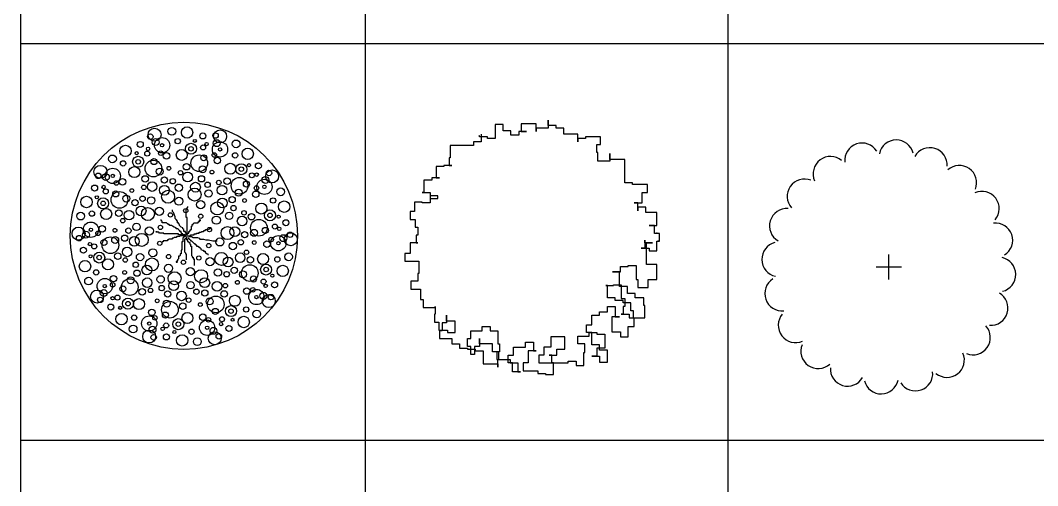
# Model space of a CAD drawing. Header units: millimetres. Extents: x -4017 to 59953, y -688 to 66564.
# Drawn here: x -2459 to 3594, y 13827 to 16596 of the extents above; entities that cross this region are included whole.
import ezdxf

# ---------------------------------------------------------------- set-up
doc = ezdxf.new("R2010")
doc.units = ezdxf.units.MM
doc.layers.add('www.cad-blocks.net', color=7, linetype='Continuous')

# ---------------------------------------------------------------- blocks, each defined once
blk = doc.blocks.new('A$C516926BB')
for p, q in [((0, 38.5194), (0, 0)), ((2.0521, 38.5194), (2.0521, 0)), ((4.2099, 38.5194), (4.2099, 0)), ((0, 7.0831), (60.3118, 7.0831)), ((0, 4.7221), (62.4121, 4.7221))]:
    blk.add_line(p, q)
blk = doc.blocks.new('A$C1C8C5C63')
at = {"linetype": 'Continuous'}
for p, q in [((0.6999, 0.8455), (0.6999, 0.8503)), ((0.6031, 0.8246), (0.608, 0.8246)), ((0.608, 0.8246), (0.6031, 0.8246)), ((0.608, 0.8246), (0.608, 0.8302)), ((0.608, 0.8197), (0.608, 0.8246)), ((0.6136, 0.8148), (0.608, 0.8197)), ((0.6184, 0.8044), (0.6136, 0.8148)), ((0.6233, 0.7891), (0.6184, 0.8044)), ((0.6233, 0.7787), (0.6233, 0.7891)), ((0.6901, 0.835), (0.695, 0.8399)), ((0.6901, 0.7842), (0.6901, 0.835)), ((0.695, 0.8399), (0.6999, 0.8455)), ((0.5419, 0.7689), (0.537, 0.7689)), ((0.5419, 0.7633), (0.5419, 0.7689)), ((0.5468, 0.7633), (0.5419, 0.7633)), ((0.5468, 0.7536), (0.5468, 0.7633)), ((0.5725, 0.7536), (0.5468, 0.7536)), ((0.5774, 0.748), (0.5725, 0.7536)), ((0.5829, 0.748), (0.5774, 0.748)), ((0.5829, 0.7432), (0.5829, 0.748)), ((0.5878, 0.7432), (0.5829, 0.7432)), ((0.5927, 0.7376), (0.5878, 0.7432)), ((0.6031, 0.7376), (0.5927, 0.7376)), ((0.608, 0.7327), (0.6031, 0.7376)), ((0.6184, 0.7279), (0.608, 0.7327)), ((0.6289, 0.7223), (0.6184, 0.7279)), ((0.6289, 0.7738), (0.6233, 0.7787)), ((0.6386, 0.7633), (0.6289, 0.7738)), ((0.6386, 0.7536), (0.6386, 0.7633)), ((0.6442, 0.7536), (0.6386, 0.7536)), ((0.6442, 0.748), (0.6442, 0.7536)), ((0.6491, 0.7432), (0.6442, 0.748)), ((0.6491, 0.7376), (0.6491, 0.7432)), ((0.6539, 0.7327), (0.6491, 0.7376)), ((0.6595, 0.7279), (0.6539, 0.7327)), ((0.6692, 0.7223), (0.6595, 0.7279)), ((0.695, 0.7842), (0.6901, 0.7842)), ((0.695, 0.6917), (0.695, 0.7842)), ((0.7207, 0.7327), (0.7256, 0.7327)), ((0.7207, 0.7125), (0.7207, 0.7327)), ((0.7256, 0.7432), (0.7305, 0.7432)), ((0.7256, 0.7327), (0.7256, 0.7432)), ((0.7305, 0.748), (0.7361, 0.7536)), ((0.7305, 0.7432), (0.7305, 0.748)), ((0.7361, 0.7536), (0.7611, 0.7536)), ((0.7611, 0.7585), (0.7667, 0.7585)), ((0.7611, 0.7536), (0.7611, 0.7585)), ((0.7667, 0.7689), (0.7667, 0.7633)), ((0.7715, 0.7689), (0.7667, 0.7689)), ((0.7667, 0.7633), (0.7715, 0.7633)), ((0.7667, 0.7585), (0.7667, 0.7633)), ((0.7715, 0.7633), (0.7715, 0.7689)), ((0.7715, 0.7689), (0.7715, 0.7633)), ((0.7764, 0.7689), (0.7715, 0.7689)), ((0.7715, 0.7689), (0.7764, 0.7689)), ((0.7715, 0.7633), (0.7715, 0.7689)), ((0.5113, 0.7021), (0.5161, 0.7021)), ((0.5113, 0.6972), (0.5113, 0.7021)), ((0.5266, 0.6972), (0.5113, 0.6972)), ((0.5314, 0.6917), (0.5266, 0.6972)), ((0.5572, 0.6917), (0.5314, 0.6917)), ((0.5572, 0.6868), (0.5572, 0.6917)), ((0.6442, 0.6868), (0.5572, 0.6868)), ((0.6184, 0.6666), (0.6136, 0.661)), ((0.6289, 0.6666), (0.6184, 0.6666)), ((0.6289, 0.7174), (0.6289, 0.7223)), ((0.6386, 0.7174), (0.6289, 0.7174)), ((0.6337, 0.6715), (0.6289, 0.6666)), ((0.6491, 0.6715), (0.6337, 0.6715)), ((0.6442, 0.7125), (0.6386, 0.7174)), ((0.6491, 0.707), (0.6442, 0.7125)), ((0.6442, 0.6819), (0.6442, 0.6868)), ((0.6846, 0.6819), (0.6442, 0.6819)), ((0.6539, 0.7021), (0.6491, 0.707)), ((0.6539, 0.6763), (0.6491, 0.6715)), ((0.6595, 0.7021), (0.6539, 0.7021)), ((0.6748, 0.6763), (0.6539, 0.6763)), ((0.6595, 0.6917), (0.6595, 0.7021)), ((0.6644, 0.6917), (0.6595, 0.6917)), ((0.6644, 0.6868), (0.6644, 0.6917)), ((0.6692, 0.6868), (0.6644, 0.6868)), ((0.6692, 0.7174), (0.6692, 0.7223)), ((0.6748, 0.7125), (0.6692, 0.7174)), ((0.6692, 0.6819), (0.6692, 0.6868)), ((0.6748, 0.6819), (0.6692, 0.6819)), ((0.6692, 0.6819), (0.6748, 0.6763)), ((0.6846, 0.6763), (0.6692, 0.661)), ((0.6748, 0.7021), (0.6748, 0.7125)), ((0.6846, 0.7021), (0.6748, 0.7021)), ((0.6748, 0.6763), (0.6748, 0.6819)), ((0.6748, 0.6763), (0.6846, 0.6763)), ((0.6846, 0.6917), (0.6846, 0.7021)), ((0.6901, 0.6917), (0.6846, 0.6917)), ((0.6846, 0.6763), (0.6846, 0.6819)), ((0.6846, 0.6819), (0.6846, 0.6763)), ((0.6846, 0.6819), (0.695, 0.6819)), ((0.6846, 0.6763), (0.6846, 0.6819)), ((0.6901, 0.6763), (0.6846, 0.6763)), ((0.6901, 0.6868), (0.6901, 0.6917)), ((0.695, 0.6868), (0.6901, 0.6868)), ((0.6901, 0.6715), (0.6901, 0.6562)), ((0.6999, 0.6819), (0.695, 0.6868)), ((0.695, 0.6868), (0.6999, 0.6868)), ((0.695, 0.6819), (0.695, 0.6868)), ((0.695, 0.6763), (0.7054, 0.6763)), ((0.6999, 0.6917), (0.7054, 0.6917)), ((0.6999, 0.6868), (0.6999, 0.6917)), ((0.6999, 0.6666), (0.6999, 0.661)), ((0.7054, 0.7021), (0.7103, 0.7021)), ((0.7054, 0.6917), (0.7054, 0.7021)), ((0.7054, 0.6763), (0.7152, 0.6763)), ((0.7054, 0.6715), (0.7054, 0.6763)), ((0.7054, 0.6763), (0.7054, 0.6715)), ((0.7054, 0.6715), (0.7207, 0.6715)), ((0.7103, 0.707), (0.7152, 0.707)), ((0.7103, 0.7021), (0.7103, 0.707)), ((0.7152, 0.7125), (0.7207, 0.7125)), ((0.7152, 0.707), (0.7152, 0.7125)), ((0.7152, 0.6819), (0.7361, 0.6819)), ((0.7152, 0.6763), (0.7152, 0.6819)), ((0.7152, 0.6819), (0.7152, 0.6763)), ((0.7152, 0.6763), (0.7152, 0.6819)), ((0.7207, 0.6715), (0.7305, 0.6666)), ((0.7305, 0.6666), (0.7562, 0.6666)), ((0.7361, 0.6868), (0.7514, 0.6868)), ((0.7361, 0.6819), (0.7361, 0.6868)), ((0.7514, 0.6917), (0.7667, 0.6917)), ((0.7514, 0.6868), (0.7514, 0.6917)), ((0.7562, 0.6666), (0.7667, 0.661)), ((0.7667, 0.6972), (0.7764, 0.6972)), ((0.7667, 0.6917), (0.7667, 0.6972)), ((0.7764, 0.6972), (0.782, 0.7021)), ((0.782, 0.7021), (0.7917, 0.7021)), ((0.7917, 0.7021), (0.7973, 0.707)), ((0.7973, 0.707), (0.8022, 0.707)), ((0.8022, 0.707), (0.807, 0.7125)), ((0.807, 0.7125), (0.8175, 0.7125)), ((0.8175, 0.7125), (0.8279, 0.7174)), ((0.8279, 0.7174), (0.8328, 0.7174)), ((0.8377, 0.7223), (0.8328, 0.7223)), ((0.8328, 0.7223), (0.8377, 0.7223)), ((0.8328, 0.7174), (0.8328, 0.7223)), ((0.5523, 0.6409), (0.5468, 0.6409)), ((0.5523, 0.6457), (0.5523, 0.6409)), ((0.5774, 0.6457), (0.5523, 0.6457)), ((0.5774, 0.6513), (0.5774, 0.6457)), ((0.5829, 0.6513), (0.5774, 0.6513)), ((0.5878, 0.6562), (0.5829, 0.6513)), ((0.6031, 0.6562), (0.5878, 0.6562)), ((0.608, 0.661), (0.6031, 0.6562)), ((0.6136, 0.661), (0.608, 0.661)), ((0.6644, 0.6409), (0.6644, 0.59)), ((0.6692, 0.6409), (0.6644, 0.6409)), ((0.6692, 0.661), (0.6692, 0.6409)), ((0.6797, 0.6562), (0.6797, 0.5796)), ((0.6846, 0.6562), (0.6797, 0.6562)), ((0.6846, 0.661), (0.6846, 0.6562)), ((0.6901, 0.6562), (0.695, 0.6562)), ((0.695, 0.6562), (0.695, 0.6457)), ((0.695, 0.6457), (0.6999, 0.6457)), ((0.6999, 0.661), (0.7054, 0.661)), ((0.6999, 0.6457), (0.6999, 0.6409)), ((0.6999, 0.6409), (0.7054, 0.6409)), ((0.7054, 0.661), (0.7054, 0.6562)), ((0.7054, 0.6562), (0.7152, 0.6513)), ((0.7054, 0.6409), (0.7054, 0.636)), ((0.7054, 0.636), (0.7103, 0.636)), ((0.7103, 0.636), (0.7103, 0.6255)), ((0.7103, 0.6255), (0.7152, 0.6255)), ((0.7152, 0.6513), (0.7152, 0.6457)), ((0.7152, 0.6457), (0.7207, 0.6457)), ((0.7152, 0.6255), (0.7152, 0.6151)), ((0.7152, 0.6151), (0.7207, 0.6151)), ((0.7207, 0.6457), (0.7361, 0.6304)), ((0.7207, 0.6151), (0.7207, 0.5594)), ((0.7361, 0.6304), (0.7409, 0.6304)), ((0.7409, 0.6304), (0.7409, 0.6255)), ((0.7409, 0.6255), (0.7458, 0.6255)), ((0.7458, 0.6255), (0.7458, 0.6207)), ((0.7458, 0.6207), (0.7514, 0.6207)), ((0.7514, 0.6207), (0.7514, 0.6151)), ((0.7514, 0.6151), (0.7611, 0.6151)), ((0.7611, 0.6151), (0.7611, 0.6102)), ((0.7611, 0.6102), (0.7667, 0.6102)), ((0.7667, 0.661), (0.7715, 0.6562)), ((0.7667, 0.6102), (0.7667, 0.6054)), ((0.7667, 0.6054), (0.7715, 0.6054)), ((0.7715, 0.6562), (0.7917, 0.6562)), ((0.7715, 0.6054), (0.7764, 0.5998)), ((0.7917, 0.6562), (0.807, 0.6513)), ((0.807, 0.6513), (0.8224, 0.6513)), ((0.8224, 0.6513), (0.8481, 0.6457)), ((0.8481, 0.6457), (0.8739, 0.6457)), ((0.6442, 0.5539), (0.6442, 0.5385)), ((0.6491, 0.5539), (0.6442, 0.5539)), ((0.6539, 0.5594), (0.6491, 0.5539)), ((0.6539, 0.5692), (0.6539, 0.5594)), ((0.6595, 0.5692), (0.6539, 0.5692)), ((0.6595, 0.59), (0.6595, 0.5692)), ((0.6644, 0.59), (0.6595, 0.59)), ((0.6797, 0.5796), (0.6846, 0.5747)), ((0.6846, 0.5747), (0.6846, 0.5692)), ((0.6846, 0.5692), (0.6901, 0.5692)), ((0.6901, 0.5692), (0.6901, 0.5337)), ((0.7207, 0.5594), (0.7256, 0.5539)), ((0.7256, 0.5539), (0.7256, 0.549)), ((0.7256, 0.549), (0.7305, 0.549)), ((0.7305, 0.549), (0.7305, 0.5385)), ((0.7764, 0.5998), (0.7764, 0.5949)), ((0.7764, 0.5949), (0.7869, 0.59)), ((0.7869, 0.59), (0.7917, 0.59)), ((0.7917, 0.59), (0.7917, 0.5845)), ((0.7917, 0.5845), (0.8022, 0.5845)), ((0.8022, 0.5845), (0.8022, 0.5747)), ((0.8022, 0.5747), (0.807, 0.5747)), ((0.807, 0.5747), (0.8126, 0.5692)), ((0.8126, 0.5692), (0.8175, 0.5692)), ((0.8175, 0.5692), (0.8175, 0.5643)), ((0.8175, 0.5643), (0.8224, 0.5643)), ((0.6289, 0.5232), (0.6289, 0.5184)), ((0.6337, 0.5232), (0.6289, 0.5232)), ((0.6289, 0.5184), (0.6386, 0.5184)), ((0.6386, 0.5288), (0.6337, 0.5232)), ((0.6442, 0.5385), (0.6386, 0.5337)), ((0.6386, 0.5337), (0.6386, 0.5288)), ((0.7305, 0.5385), (0.7361, 0.5385)), ((0.7361, 0.5385), (0.7361, 0.4982))]:
    blk.add_line(p, q, dxfattribs=at)
for centre, radius in [((0.6757, 0.6757), 0.6757), ((0.4763, 1.2658), 0.0163), ((0.5009, 1.2775), 0.0386), ((0.6041, 1.2976), 0.023), ((0.6946, 1.2904), 0.0339), ((0.7884, 1.2699), 0.0179), ((0.8643, 1.2721), 0.0163), ((0.8911, 1.2671), 0.0386), ((0.3283, 1.1809), 0.0339), ((0.4162, 1.2194), 0.0179), ((0.5083, 1.2333), 0.0206), ((0.5459, 1.2147), 0.0455), ((0.5459, 1.2147), 0.00993), ((0.639, 1.2387), 0.0158), ((0.7176, 1.1938), 0.0328), ((0.7405, 1.2406), 0.00922), ((0.7898, 1.2013), 0.0149), ((0.8107, 1.2214), 0.0102), ((0.8906, 1.1899), 0.0455), ((0.8711, 1.227), 0.0206), ((0.9864, 1.2228), 0.023), ((0.2508, 1.1335), 0.023), ((0.3947, 1.1676), 0.00922), ((0.4577, 1.1648), 0.0149), ((0.4628, 1.1933), 0.0102), ((0.5382, 1.1677), 0.0134), ((0.572, 1.1519), 0.0192), ((0.663, 1.1572), 0.0328), ((0.7176, 1.1938), 0.0134), ((0.7672, 1.1079), 0.0496), ((0.7942, 1.1399), 0.0181), ((0.8567, 1.1563), 0.0134), ((0.8906, 1.1899), 0.00993), ((0.98, 1.1545), 0.0158), ((1.0554, 1.1637), 0.0339), ((0.1791, 1.0565), 0.0386), ((0.3137, 1.1064), 0.0158), ((0.4036, 1.1162), 0.0328), ((0.4036, 1.1162), 0.0134), ((0.4943, 1.0759), 0.0496), ((0.4973, 1.1177), 0.0181), ((0.6913, 1.0868), 0.0194), ((0.7871, 1.0716), 0.0206), ((0.8748, 1.1237), 0.0192), ((0.9515, 1.0745), 0.0328), ((1.0172, 1.072), 0.0328), ((1.0633, 1.0964), 0.00922), ((1.1192, 1.092), 0.0179), ((0.1661, 1.0326), 0.0163), ((0.2111, 1.0252), 0.0206), ((0.2525, 1.0322), 0.0455), ((0.2525, 1.0322), 0.00993), ((0.381, 1.0546), 0.0328), ((0.4453, 1.0142), 0.0194), ((0.5317, 1.0582), 0.0206), ((0.5866, 1.0774), 0.0111), ((0.6557, 1.0511), 0.0133), ((0.6983, 1.0255), 0.0285), ((0.7807, 1.0148), 0.0186), ((0.8428, 1.0548), 0.0111), ((1.0172, 1.072), 0.0134), ((1.0801, 1.0357), 0.0149), ((1.1088, 1.0396), 0.0102), ((1.1609, 1.0086), 0.0206), ((1.2006, 1.0294), 0.0386), ((1.1819, 1.0492), 0.0163), ((0.1447, 0.9598), 0.0179), ((0.1978, 0.966), 0.0102), ((0.2739, 0.9896), 0.0134), ((0.3105, 0.9968), 0.0192), ((0.4374, 0.9643), 0.0133), ((0.4869, 0.9687), 0.0285), ((0.56, 0.947), 0.0291), ((0.5599, 1.0085), 0.0186), ((0.6096, 1.0007), 0.0161), ((0.6455, 0.9622), 0.0218), ((0.7446, 0.965), 0.0291), ((0.8163, 0.9792), 0.0161), ((0.8832, 0.993), 0.0133), ((0.9026, 0.9473), 0.0285), ((0.933, 1.0009), 0.0194), ((1.0068, 0.9733), 0.0496), ((1.0475, 0.9834), 0.0181), ((1.1077, 0.96), 0.0134), ((1.1548, 0.9672), 0.0455), ((1.1548, 0.9672), 0.00993), ((0.0963, 0.8769), 0.0339), ((0.1578, 0.9052), 0.00922), ((0.2104, 0.9399), 0.0149), ((0.2923, 0.8896), 0.0496), ((0.2702, 0.9251), 0.0181), ((0.3329, 0.8972), 0.0206), ((0.3661, 0.9451), 0.0111), ((0.4298, 0.8965), 0.0161), ((0.4814, 0.8864), 0.0218), ((0.5817, 0.9083), 0.0386), ((0.7394, 0.9209), 0.0386), ((0.8227, 0.9271), 0.0218), ((0.9631, 0.8902), 0.0186), ((1.0016, 0.9324), 0.0206), ((1.1032, 0.9229), 0.0192), ((1.2517, 0.9375), 0.023), ((0.1952, 0.8689), 0.0328), ((0.1952, 0.8689), 0.0134), ((0.385, 0.8736), 0.0186), ((0.4212, 0.8239), 0.0291), ((0.6461, 0.8815), 0.0242), ((0.7758, 0.8614), 0.0242), ((0.8745, 0.8384), 0.0386), ((0.9046, 0.8711), 0.0291), ((0.9709, 0.8404), 0.0161), ((1.0368, 0.886), 0.0111), ((1.1364, 0.838), 0.0328), ((1.2064, 0.886), 0.0158), ((1.2728, 0.8491), 0.0339), ((0.0614, 0.793), 0.023), ((0.1283, 0.8081), 0.0158), ((0.2132, 0.8057), 0.0328), ((0.2889, 0.8109), 0.0194), ((0.3493, 0.7985), 0.0285), ((0.4615, 0.8054), 0.0386), ((0.5294, 0.8215), 0.0242), ((0.5954, 0.8), 0.0128), ((0.6869, 0.8253), 0.0128), ((0.7757, 0.7919), 0.0128), ((0.8689, 0.7689), 0.0242), ((0.9454, 0.7945), 0.0218), ((1.022, 0.7638), 0.0285), ((1.0331, 0.8122), 0.0133), ((1.0781, 0.7894), 0.0194), ((1.188, 0.7975), 0.0328), ((1.188, 0.7975), 0.0134), ((1.2396, 0.7901), 0.00922), ((0.0487, 0.6887), 0.0386), ((0.1223, 0.7121), 0.0455), ((0.1901, 0.7175), 0.0192), ((0.3119, 0.7659), 0.0133), ((0.3932, 0.7287), 0.0218), ((0.4702, 0.7044), 0.0242), ((0.5362, 0.7258), 0.0128), ((0.9352, 0.6923), 0.0386), ((0.9788, 0.701), 0.0291), ((1.1216, 0.7237), 0.0496), ((1.2175, 0.731), 0.0149), ((1.243, 0.7174), 0.0102), ((1.2823, 0.7536), 0.0179), ((0.0522, 0.6617), 0.0163), ((0.093, 0.6821), 0.0206), ((0.1223, 0.7121), 0.00993), ((0.1647, 0.6902), 0.0134), ((0.2384, 0.6201), 0.0496), ((0.2668, 0.6502), 0.0206), ((0.2655, 0.7084), 0.0111), ((0.3227, 0.6617), 0.0186), ((0.3456, 0.7065), 0.0161), ((0.3812, 0.6427), 0.0291), ((0.4248, 0.6515), 0.0386), ((0.828, 0.7127), 0.0128), ((1.0373, 0.6821), 0.0186), ((1.0933, 0.6936), 0.0206), ((1.1604, 0.7079), 0.0181), ((1.1954, 0.6536), 0.0134), ((1.2377, 0.6317), 0.0455), ((1.267, 0.6617), 0.0206), ((1.3113, 0.6551), 0.0386), ((1.3078, 0.6821), 0.0163), ((0.0777, 0.5902), 0.0179), ((0.117, 0.6264), 0.0102), ((0.1425, 0.6127), 0.0149), ((0.1996, 0.6359), 0.0181), ((0.338, 0.58), 0.0285), ((0.532, 0.631), 0.0128), ((0.8238, 0.6179), 0.0128), ((0.8898, 0.6394), 0.0242), ((0.9668, 0.615), 0.0218), ((1.0144, 0.6372), 0.0161), ((1.0945, 0.6354), 0.0111), ((1.1699, 0.6262), 0.0192), ((1.2377, 0.6317), 0.00993), ((0.1204, 0.5537), 0.00922), ((0.172, 0.5463), 0.0328), ((0.172, 0.5463), 0.0134), ((0.2819, 0.5544), 0.0194), ((0.3269, 0.5316), 0.0133), ((0.4146, 0.5493), 0.0218), ((0.4912, 0.5748), 0.0242), ((0.5843, 0.5518), 0.0128), ((0.7646, 0.5437), 0.0128), ((0.8307, 0.5223), 0.0242), ((0.8985, 0.5384), 0.0386), ((0.9388, 0.5199), 0.0291), ((1.0107, 0.5453), 0.0285), ((1.0482, 0.5779), 0.0133), ((1.0711, 0.5329), 0.0194), ((1.1469, 0.5381), 0.0328), ((1.2317, 0.5357), 0.0158), ((1.2986, 0.5507), 0.023), ((0.0872, 0.4947), 0.0339), ((0.2237, 0.5057), 0.0328), ((0.3891, 0.5033), 0.0161), ((0.4554, 0.4727), 0.0291), ((0.4856, 0.5054), 0.0386), ((0.5843, 0.4824), 0.0242), ((0.6731, 0.5185), 0.0128), ((0.7139, 0.4623), 0.0242), ((0.9751, 0.4701), 0.0186), ((1.0677, 0.4542), 0.0496), ((1.1648, 0.4749), 0.0328), ((1.1648, 0.4749), 0.0134), ((1.2637, 0.4668), 0.0339), ((0.1084, 0.4063), 0.023), ((0.1536, 0.4578), 0.0158), ((0.2568, 0.4209), 0.0192), ((0.3232, 0.4578), 0.0111), ((0.3585, 0.4114), 0.0206), ((0.397, 0.4536), 0.0186), ((0.4574, 0.3965), 0.0285), ((0.5373, 0.4167), 0.0218), ((0.6206, 0.4229), 0.0386), ((0.7783, 0.4355), 0.0386), ((0.8, 0.3967), 0.0291), ((0.8786, 0.4573), 0.0218), ((0.9302, 0.4473), 0.0161), ((1.0271, 0.4466), 0.0206), ((1.0899, 0.4187), 0.0181), ((1.2022, 0.4386), 0.00922), ((0.2052, 0.3766), 0.0455), ((0.2052, 0.3766), 0.00993), ((0.2523, 0.3838), 0.0134), ((0.3125, 0.3603), 0.0181), ((0.3532, 0.3704), 0.0496), ((0.4768, 0.3508), 0.0133), ((0.5437, 0.3645), 0.0161), ((0.6154, 0.3787), 0.0291), ((0.7146, 0.3816), 0.0218), ((0.8731, 0.3751), 0.0285), ((0.9226, 0.3794), 0.0133), ((0.9939, 0.3987), 0.0111), ((1.0495, 0.347), 0.0192), ((1.0862, 0.3541), 0.0134), ((1.1496, 0.4038), 0.0149), ((1.1622, 0.3778), 0.0102), ((1.2153, 0.384), 0.0179), ((0.1594, 0.3144), 0.0386), ((0.1781, 0.2946), 0.0163), ((0.1991, 0.3351), 0.0206), ((0.2513, 0.3042), 0.0102), ((0.28, 0.3081), 0.0149), ((0.3429, 0.2717), 0.0328), ((0.427, 0.3428), 0.0194), ((0.5793, 0.3289), 0.0186), ((0.6618, 0.3182), 0.0285), ((0.7043, 0.2927), 0.0133), ((0.7504, 0.3431), 0.0161), ((0.8001, 0.3352), 0.0186), ((0.8284, 0.2856), 0.0206), ((0.8657, 0.2679), 0.0496), ((0.9148, 0.3296), 0.0194), ((0.979, 0.2892), 0.0328), ((1.1076, 0.3116), 0.0455), ((1.1076, 0.3116), 0.00993), ((1.1489, 0.3186), 0.0206), ((1.1809, 0.2872), 0.0386), ((1.1939, 0.3111), 0.0163), ((0.2408, 0.2518), 0.0179), ((0.2968, 0.2474), 0.00922), ((0.3429, 0.2717), 0.0134), ((0.4085, 0.2692), 0.0328), ((0.5172, 0.2889), 0.0111), ((0.5928, 0.2359), 0.0496), ((0.573, 0.2722), 0.0206), ((0.6687, 0.257), 0.0194), ((0.7734, 0.2664), 0.0111), ((0.8627, 0.2261), 0.0181), ((0.9564, 0.2276), 0.0328), ((1.0463, 0.2374), 0.0158), ((0.3046, 0.1801), 0.0339), ((0.38, 0.1892), 0.0158), ((0.4695, 0.1539), 0.0455), ((0.4852, 0.2201), 0.0192), ((0.5033, 0.1874), 0.0134), ((0.5658, 0.2038), 0.0181), ((0.6425, 0.15), 0.0328), ((0.697, 0.1865), 0.0328), ((0.788, 0.1919), 0.0192), ((0.8218, 0.1761), 0.0134), ((0.9024, 0.179), 0.0149), ((0.9564, 0.2276), 0.0134), ((0.9653, 0.1762), 0.00922), ((1.0317, 0.1629), 0.0339), ((1.1092, 0.2103), 0.023), ((0.3736, 0.121), 0.023), ((0.4695, 0.1539), 0.00993), ((0.4889, 0.1168), 0.0206), ((0.5493, 0.1224), 0.0102), ((0.5702, 0.1424), 0.0149), ((0.6425, 0.15), 0.0134), ((0.8141, 0.1291), 0.0455), ((0.8141, 0.1291), 0.00993), ((0.8517, 0.1105), 0.0206), ((0.8972, 0.1505), 0.0102), ((0.9438, 0.1243), 0.0179), ((0.469, 0.0766), 0.0386), ((0.4957, 0.0717), 0.0163), ((0.5716, 0.0738), 0.0179), ((0.6195, 0.1032), 0.00922), ((0.6654, 0.0534), 0.0339), ((0.721, 0.1051), 0.0158), ((0.7559, 0.0461), 0.023), ((0.8591, 0.0663), 0.0386), ((0.8837, 0.078), 0.0163)]:
    blk.add_circle(centre, radius, dxfattribs=at)
blk = doc.blocks.new('A$C1AB2102D')
at = {"linetype": 'Continuous'}
for p, q in [((0.5846, 1.4858), (0.5381, 1.4858)), ((0.5381, 1.4858), (0.5381, 1.4032)), ((0.5846, 1.4498), (0.5846, 1.4858)), ((0.7812, 1.4911), (0.693, 1.4911)), ((0.693, 1.4911), (0.693, 1.4445)), ((0.7812, 1.4445), (0.7812, 1.4911)), ((0.7812, 1.4651), (0.7812, 1.4445)), ((0.8537, 1.4651), (0.7812, 1.4651)), ((0.8537, 1.5117), (0.8537, 1.4651)), ((0.8537, 1.481), (0.8537, 1.5117)), ((0.9002, 1.481), (0.8537, 1.481)), ((0.9002, 1.4651), (0.9002, 1.481)), ((0.9467, 1.4651), (0.9002, 1.4651)), ((0.9467, 1.4292), (0.9467, 1.4651)), ((0.4446, 1.4186), (0.4398, 1.4186)), ((0.4446, 1.4133), (0.4446, 1.4186)), ((0.4916, 1.4133), (0.4446, 1.4133)), ((0.4551, 1.4292), (0.4551, 1.3826)), ((0.4916, 1.4032), (0.4916, 1.4133)), ((0.5381, 1.4032), (0.4916, 1.4032)), ((0.6311, 1.4498), (0.5846, 1.4498)), ((0.6311, 1.4239), (0.6311, 1.4498)), ((0.6777, 1.4239), (0.6311, 1.4239)), ((0.7242, 1.4445), (0.6777, 1.4445)), ((0.6777, 1.4445), (0.6777, 1.4239)), ((0.693, 1.4445), (0.7242, 1.4445)), ((1.0292, 1.4292), (0.9467, 1.4292)), ((1.0292, 1.3826), (1.0292, 1.4292)), ((1.0757, 1.4032), (1.0292, 1.4032)), ((1.0292, 1.4032), (1.0292, 1.3826)), ((1.0757, 1.4133), (1.0757, 1.4032)), ((1.164, 1.4133), (1.0757, 1.4133)), ((1.164, 1.3668), (1.164, 1.4133)), ((0.269, 1.3615), (0.269, 1.289)), ((0.3156, 1.3615), (0.269, 1.3615)), ((0.3621, 1.3615), (0.3156, 1.3615)), ((0.4086, 1.3615), (0.3621, 1.3615)), ((0.4086, 1.3826), (0.4086, 1.3615)), ((0.4551, 1.3826), (0.4086, 1.3826)), ((1.1433, 1.3668), (1.164, 1.3668)), ((1.1433, 1.3202), (1.1433, 1.3668)), ((0.2638, 1.289), (0.2638, 1.2425)), ((0.269, 1.289), (0.2638, 1.289)), ((1.1481, 1.3202), (1.1433, 1.3202)), ((1.1481, 1.2684), (1.1481, 1.3202)), ((1.2205, 1.3149), (1.2205, 1.2684)), ((1.2205, 1.2789), (1.2205, 1.3149)), ((1.3088, 1.2789), (1.2205, 1.2789)), ((1.3088, 1.2324), (1.3088, 1.2789)), ((0.1861, 1.2377), (0.1861, 1.17)), ((0.2326, 1.2377), (0.1861, 1.2377)), ((0.2326, 1.2425), (0.2326, 1.2377)), ((0.2791, 1.2425), (0.2326, 1.2425)), ((0.2638, 1.2425), (0.2791, 1.2425)), ((1.2205, 1.2684), (1.1481, 1.2684)), ((1.3088, 1.1858), (1.3088, 1.2324)), ((0.1602, 1.1546), (0.1137, 1.1546)), ((0.1137, 1.1546), (0.1137, 1.0822)), ((0.1602, 1.17), (0.1602, 1.1546)), ((0.2067, 1.17), (0.1602, 1.17)), ((0.1861, 1.17), (0.2067, 1.17)), ((1.3088, 1.1393), (1.3088, 1.1858)), ((1.3553, 1.1393), (1.3088, 1.1393)), ((1.3553, 1.1287), (1.3553, 1.1393)), ((1.4431, 1.1287), (1.3553, 1.1287)), ((1.4431, 1.0822), (1.4431, 1.1287)), ((0.1036, 1.0822), (0.1501, 1.0822)), ((0.1137, 1.0822), (0.1036, 1.0822)), ((0.1501, 1.0822), (0.1501, 1.0457)), ((0.1501, 1.0615), (0.1501, 1.0198)), ((0.1966, 1.0615), (0.1501, 1.0615)), ((0.1501, 1.0457), (0.1966, 1.0457)), ((0.1966, 1.0457), (0.1966, 1.0615)), ((1.4124, 1.0198), (1.4124, 1.0822)), ((1.4124, 1.0822), (1.4431, 1.0822)), ((0.0566, 1.0251), (0.0566, 0.9684)), ((0.1036, 1.0251), (0.0566, 1.0251)), ((0.1036, 1.0198), (0.1036, 1.0251)), ((0.1501, 1.0198), (0.1036, 1.0198)), ((1.3654, 1.0198), (1.4124, 1.0198)), ((1.3865, 1.0198), (1.3654, 1.0198)), ((1.3865, 0.9732), (1.3865, 1.0198)), ((1.433, 0.9944), (1.3865, 0.9944)), ((1.3865, 0.9944), (1.3865, 0.9732)), ((1.433, 0.9632), (1.433, 0.9944)), ((0.0312, 0.9684), (0.0312, 0.9214)), ((0.0566, 0.9684), (0.0312, 0.9684)), ((0.0312, 0.9214), (0.0619, 0.9214)), ((0.0619, 0.9214), (0.0619, 0.8749)), ((1.5001, 0.9632), (1.433, 0.9632)), ((1.5001, 0.8854), (1.5001, 0.9632)), ((0.0619, 0.8749), (0.0777, 0.8749)), ((0.0777, 0.8749), (0.0777, 0.8283)), ((1.4536, 0.8854), (1.5001, 0.8854)), ((1.4848, 0.8854), (1.4536, 0.8854)), ((1.4848, 0.8389), (1.4848, 0.8854)), ((0.0777, 0.8283), (0.0671, 0.8283)), ((0.0671, 0.8283), (0.0671, 0.7818)), ((1.4277, 0.7818), (1.4277, 0.7976)), ((1.4277, 0.7976), (1.4277, 0.751)), ((1.5155, 0.8389), (1.4848, 0.8389)), ((1.5001, 0.7923), (1.5155, 0.7923)), ((1.5001, 0.7352), (1.5001, 0.7923)), ((1.5155, 0.7923), (1.5155, 0.8389)), ((0.0777, 0.7818), (0.0312, 0.7818)), ((0.0312, 0.7818), (0.0312, 0.7199)), ((0.0671, 0.7818), (0.0777, 0.7818)), ((1.4277, 0.751), (1.4071, 0.751)), ((1.4071, 0.751), (1.4536, 0.751)), ((1.4742, 0.7818), (1.4277, 0.7818)), ((1.4383, 0.7818), (1.4742, 0.7818)), ((1.4383, 0.7352), (1.4383, 0.7818)), ((1.4383, 0.6527), (1.4383, 0.7352)), ((1.4536, 0.751), (1.4536, 0.7352)), ((1.4536, 0.7352), (1.5001, 0.7352)), ((0, 0.7199), (0, 0.6733)), ((0.0312, 0.7199), (0, 0.7199)), ((0, 0.6733), (0.0825, 0.6733)), ((0.0825, 0.6733), (0.0825, 0.6008)), ((1.2364, 0.6109), (1.2829, 0.6109)), ((1.2776, 0.6109), (1.2364, 0.6109)), ((1.2776, 0.5231), (1.2776, 0.6109)), ((1.2829, 0.6421), (1.3294, 0.6421)), ((1.2829, 0.6109), (1.2829, 0.6421)), ((1.3294, 0.6474), (1.3759, 0.6474)), ((1.3294, 0.6421), (1.3294, 0.6474)), ((1.3759, 0.6474), (1.3759, 0.5644)), ((1.5001, 0.6527), (1.4383, 0.6527)), ((1.5001, 0.5644), (1.5001, 0.6527)), ((0.036, 0.5543), (0.036, 0.5073)), ((0.0777, 0.5543), (0.036, 0.5543)), ((0.0777, 0.6008), (0.0777, 0.5543)), ((0.0825, 0.6008), (0.0777, 0.6008)), ((1.3759, 0.5644), (1.3865, 0.5644)), ((1.3865, 0.5644), (1.3865, 0.5178)), ((1.4483, 0.5644), (1.5001, 0.5644)), ((1.4483, 0.5178), (1.4483, 0.5644)), ((0.036, 0.5073), (0.093, 0.5073)), ((0.093, 0.5073), (0.093, 0.4453)), ((1.1951, 0.5284), (1.2416, 0.5284)), ((1.2052, 0.5284), (1.1951, 0.5284)), ((1.2052, 0.4559), (1.2052, 0.5284)), ((1.2416, 0.5332), (1.2882, 0.5332)), ((1.2416, 0.5284), (1.2416, 0.5332)), ((1.3241, 0.5231), (1.2776, 0.5231)), ((1.2882, 0.5332), (1.2882, 0.4506)), ((1.3241, 0.4818), (1.3241, 0.5231)), ((1.3865, 0.5178), (1.4483, 0.5178)), ((0.093, 0.4453), (0.1084, 0.4453)), ((0.1084, 0.4453), (0.1084, 0.3988)), ((1.2517, 0.4559), (1.2052, 0.4559)), ((1.2517, 0.4401), (1.2517, 0.4559)), ((1.2982, 0.4401), (1.2517, 0.4401)), ((1.2882, 0.4506), (1.3088, 0.4506)), ((1.2982, 0.4247), (1.2982, 0.4401)), ((1.3448, 0.4247), (1.2982, 0.4247)), ((1.3088, 0.4506), (1.3088, 0.4041)), ((1.3707, 0.4818), (1.3241, 0.4818)), ((1.3448, 0.3782), (1.3448, 0.4247)), ((1.3707, 0.4559), (1.3707, 0.4818)), ((1.4224, 0.4559), (1.3707, 0.4559)), ((1.4224, 0.4094), (1.4224, 0.4559)), ((0.1084, 0.3988), (0.1808, 0.3988)), ((0.1808, 0.4041), (0.1808, 0.3575)), ((0.1808, 0.3988), (0.1808, 0.4041)), ((1.1587, 0.3729), (1.2052, 0.3729)), ((1.1587, 0.3522), (1.1587, 0.3729)), ((1.2052, 0.4041), (1.2517, 0.4041)), ((1.2052, 0.3729), (1.2052, 0.4041)), ((1.2517, 0.4041), (1.2517, 0.3417)), ((1.2982, 0.4041), (1.2982, 0.3575)), ((1.3088, 0.4041), (1.2982, 0.4041)), ((1.3606, 0.3782), (1.3448, 0.3782)), ((1.3606, 0.3316), (1.3606, 0.3782)), ((1.4277, 0.4094), (1.4224, 0.4094)), ((1.4277, 0.3369), (1.4277, 0.4094)), ((0.176, 0.3575), (0.176, 0.311)), ((0.1808, 0.3575), (0.176, 0.3575)), ((0.176, 0.311), (0.2014, 0.311)), ((0.2014, 0.311), (0.2014, 0.2639)), ((0.2225, 0.3057), (0.2225, 0.2591)), ((0.2484, 0.3057), (0.2225, 0.3057)), ((0.2484, 0.3522), (0.2484, 0.3057)), ((0.2484, 0.3158), (0.2484, 0.3522)), ((0.2997, 0.3158), (0.2484, 0.3158)), ((0.2997, 0.2486), (0.2997, 0.3158)), ((1.1122, 0.3522), (1.1587, 0.3522)), ((1.1122, 0.2951), (1.1122, 0.3522)), ((1.2311, 0.3417), (1.2311, 0.2539)), ((1.2776, 0.3417), (1.2311, 0.3417)), ((1.2517, 0.3417), (1.2776, 0.3417)), ((1.2882, 0.3575), (1.3347, 0.3575)), ((1.2982, 0.3575), (1.2882, 0.3575)), ((1.3347, 0.3575), (1.3347, 0.3369)), ((1.3347, 0.3369), (1.3812, 0.3369)), ((1.3654, 0.3316), (1.3606, 0.3316)), ((1.3654, 0.2851), (1.3654, 0.3316)), ((1.3812, 0.3369), (1.4277, 0.3369)), ((0.2014, 0.2639), (0.2532, 0.2639)), ((0.2067, 0.2591), (0.2067, 0.2126)), ((0.2225, 0.2591), (0.2067, 0.2591)), ((0.2532, 0.2639), (0.2532, 0.2486)), ((0.2532, 0.2486), (0.2997, 0.2486)), ((0.3933, 0.2591), (0.4604, 0.2591)), ((0.3933, 0.2126), (0.3933, 0.2591)), ((0.4604, 0.2851), (0.5069, 0.2851)), ((0.4604, 0.2591), (0.4604, 0.2851)), ((0.5069, 0.2851), (0.5069, 0.2591)), ((0.5069, 0.2591), (0.5534, 0.2591)), ((0.5534, 0.2591), (0.5534, 0.1814)), ((1.081, 0.2951), (1.1122, 0.2951)), ((1.081, 0.2486), (1.081, 0.2951)), ((1.1122, 0.2486), (1.081, 0.2486)), ((1.0968, 0.2486), (1.1433, 0.2486)), ((1.0968, 0.228), (1.0968, 0.2486)), ((1.1122, 0.1761), (1.1122, 0.2486)), ((1.1433, 0.2486), (1.1433, 0.2385)), ((1.2311, 0.2539), (1.2829, 0.2539)), ((1.2829, 0.2539), (1.2829, 0.2227)), ((1.3294, 0.2851), (1.3654, 0.2851)), ((1.3294, 0.2227), (1.3294, 0.2851)), ((0.2067, 0.2126), (0.2791, 0.2126)), ((0.2791, 0.2126), (0.2791, 0.1814)), ((0.3722, 0.2126), (0.3933, 0.2126)), ((0.3722, 0.166), (0.3722, 0.2126)), ((0.4446, 0.2126), (0.4446, 0.166)), ((0.4446, 0.1814), (0.4446, 0.2126)), ((0.7189, 0.1915), (0.7654, 0.1915)), ((0.7189, 0.1608), (0.7189, 0.1915)), ((0.7654, 0.1915), (0.7654, 0.1401)), ((0.869, 0.2227), (0.869, 0.1608)), ((0.952, 0.2227), (0.869, 0.2227)), ((0.952, 0.1502), (0.952, 0.2227)), ((1.0292, 0.228), (1.0968, 0.228)), ((1.0292, 0.1814), (1.0292, 0.228)), ((1.1433, 0.2385), (1.1898, 0.2385)), ((1.1898, 0.2385), (1.1898, 0.1555)), ((1.2829, 0.2227), (1.3294, 0.2227)), ((0.2791, 0.1814), (0.3256, 0.1814)), ((0.3256, 0.1814), (0.3256, 0.1555)), ((0.3256, 0.1555), (0.3722, 0.1555)), ((0.3933, 0.166), (0.3722, 0.166)), ((0.3722, 0.1555), (0.3722, 0.1502)), ((0.3722, 0.1502), (0.4192, 0.1502)), ((0.3933, 0.119), (0.3933, 0.166)), ((0.4139, 0.166), (0.4139, 0.119)), ((0.4446, 0.166), (0.4139, 0.166)), ((0.4192, 0.1502), (0.4192, 0.1401)), ((0.4192, 0.1401), (0.4657, 0.1401)), ((0.5223, 0.1814), (0.4446, 0.1814)), ((0.4657, 0.1401), (0.4657, 0.0624)), ((0.5223, 0.1349), (0.5223, 0.1814)), ((0.5587, 0.1349), (0.5223, 0.1349)), ((0.5482, 0.1349), (0.5482, 0.0883)), ((0.564, 0.1349), (0.5482, 0.1349)), ((0.5534, 0.1814), (0.564, 0.1814)), ((0.5587, 0.0883), (0.5587, 0.1349)), ((0.564, 0.1814), (0.564, 0.1349)), ((0.6465, 0.1608), (0.7189, 0.1608)), ((0.6465, 0.1142), (0.6465, 0.1608)), ((0.7812, 0.1401), (0.7347, 0.1401)), ((0.7347, 0.1401), (0.7347, 0.0677)), ((0.7654, 0.1401), (0.7812, 0.1401)), ((0.8278, 0.1608), (0.8278, 0.1142)), ((0.869, 0.1608), (0.8278, 0.1608)), ((0.905, 0.1502), (0.952, 0.1502)), ((0.905, 0.1142), (0.905, 0.1502)), ((1.0709, 0.1814), (1.0292, 0.1814)), ((1.0656, 0.1296), (1.0709, 0.1296)), ((1.0656, 0.0518), (1.0656, 0.1296)), ((1.0709, 0.1296), (1.0709, 0.1814)), ((1.1587, 0.1761), (1.1122, 0.1761)), ((1.1433, 0.1555), (1.1433, 0.1089)), ((1.1898, 0.1555), (1.1433, 0.1555)), ((1.1587, 0.1449), (1.1587, 0.1761)), ((1.2052, 0.1449), (1.1587, 0.1449)), ((1.2052, 0.0725), (1.2052, 0.1449)), ((0.4139, 0.119), (0.3933, 0.119)), ((0.4657, 0.0624), (0.5534, 0.0624)), ((0.5482, 0.0883), (0.6259, 0.0883)), ((0.5534, 0.0883), (0.5587, 0.0883)), ((0.5534, 0.0418), (0.5534, 0.0883)), ((0.5534, 0.0624), (0.5534, 0.0418)), ((0.6153, 0.1142), (0.6465, 0.1142)), ((0.6153, 0.0677), (0.6153, 0.1142)), ((0.6412, 0.0677), (0.6153, 0.0677)), ((0.6259, 0.0883), (0.6259, 0.0677)), ((0.6259, 0.0677), (0.6724, 0.0677)), ((0.6412, 0.0158), (0.6412, 0.0677)), ((0.6724, 0.0677), (0.6724, 0.0158)), ((0.7035, 0.0677), (0.7035, 0.0206)), ((0.7347, 0.0677), (0.7035, 0.0677)), ((0.7966, 0.1142), (0.7966, 0.0677)), ((0.8278, 0.1142), (0.7966, 0.1142)), ((0.7966, 0.0677), (0.8743, 0.0677)), ((0.8743, 0.1142), (0.8585, 0.1142)), ((0.8585, 0.1142), (0.905, 0.1142)), ((0.8743, 0.0677), (0.8743, 0.1142)), ((0.8844, 0.0677), (0.8743, 0.0677)), ((0.8743, 0.0677), (0.9261, 0.0677)), ((0.8844, 0), (0.8844, 0.0677)), ((0.9261, 0.0677), (0.9726, 0.0677)), ((0.9726, 0.0777), (1.0191, 0.0777)), ((0.9726, 0.0677), (0.9726, 0.0777)), ((1.0191, 0.0777), (1.0191, 0.0518)), ((1.1122, 0.1089), (1.1587, 0.1089)), ((1.1433, 0.1089), (1.1122, 0.1089)), ((1.1587, 0.1089), (1.1587, 0.0725)), ((1.1587, 0.0725), (1.2052, 0.0725)), ((0.6877, 0.0158), (0.6412, 0.0158)), ((0.6724, 0.0158), (0.6877, 0.0158)), ((0.7035, 0.0206), (0.7913, 0.0206)), ((0.7913, 0.0206), (0.7913, 0.0053)), ((0.7913, 0.0053), (0.8378, 0.0053)), ((0.8378, 0.0053), (0.8378, 0)), ((1.0191, 0.0518), (1.0656, 0.0518)), ((0.8378, 0), (0.8844, 0))]:
    blk.add_line(p, q, dxfattribs=at)
for p in [(1.4991, 0.8403), (1.5074, 0.7934)]:
    blk.add_point(p, dxfattribs=at)
blk = doc.blocks.new('A$C42037174')
at = {"linetype": 'Continuous'}
for p, q in [((0.7522, 0.6772), (0.7522, 0.8272)), ((0.6772, 0.7522), (0.8272, 0.7522))]:
    blk.add_line(p, q, dxfattribs=at)
for centre, start, end in [((0.5935, 1.3866), 32.01815, 185.9447), ((0.7973, 1.4046), 14.01828, 167.94626), ((0.9967, 1.3587), 356.0191, 149.94521), ((0.4052, 1.3065), 50.01688, 203.94664), ((1.1721, 1.2535), 338.01788, 131.94505), ((0.2509, 1.1721), 68.01756, 221.94556), ((1.3065, 1.0992), 320.01849, 113.94501), ((0.1457, 0.9967), 86.01908, 239.94522), ((1.3866, 0.9109), 302.01825, 95.9451), ((0.0998, 0.7973), 104.01836, 257.94537), ((1.4046, 0.7071), 284.01837, 77.94537), ((0.1178, 0.5935), 122.01815, 275.94574), ((1.3587, 0.5077), 266.01782, 59.94601), ((0.1979, 0.4052), 140.01848, 293.94504), ((1.2535, 0.3322), 248.01926, 41.9448), ((0.3322, 0.2509), 158.01894, 311.94531), ((1.0992, 0.1979), 230.02008, 23.94343), ((0.5077, 0.1457), 176.0191, 329.94519), ((0.9109, 0.1178), 212.01825, 5.94614), ((0.7071, 0.0998), 194.01843, 347.94446)]:
    blk.add_arc(centre, 0.103, start, end, dxfattribs=at)

msp = doc.modelspace()

# ---------------------------------------------------------------- block references
at = {"xscale": 1000, "yscale": 1000, "zscale": 1000}
for name, p in [('A$C1C8C5C63', (-2161.3, 14637.7)), ('A$C1AB2102D', (-171, 14489.1)), ('A$C42037174', (1956.2, 14376))]:
    msp.add_blockref(name, p, dxfattribs=at)
at = {"layer": 'www.cad-blocks.net', "color": 155, "true_color": 0x546d8e, "xscale": 1000, "yscale": 1000, "zscale": 1000}
msp.add_blockref('A$C516926BB', (-2458.7, 9375.6), dxfattribs=at)

doc.saveas('drawing.dxf')
